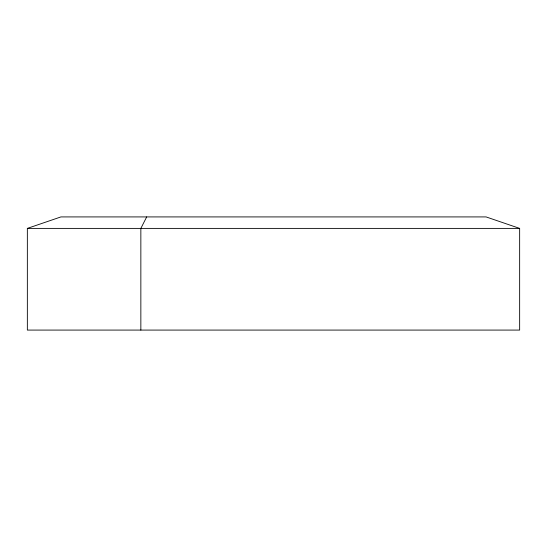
<?xml version="1.0" encoding="UTF-8"?>
<svg xmlns="http://www.w3.org/2000/svg" width="547" height="547" viewBox="0 0 547 547"><rect width="100%" height="100%" fill="white"/><g stroke="black" fill="none" stroke-linecap="round" stroke-linejoin="round"><path stroke-width="0.82" d="M146.685 216.92L140.852 228.393L140.852 330.08M27.35 228.393L60.922 216.92L486.078 216.92L519.65 228.393L519.65 330.08L27.35 330.08L27.35 228.393L519.65 228.393"/></g></svg>
